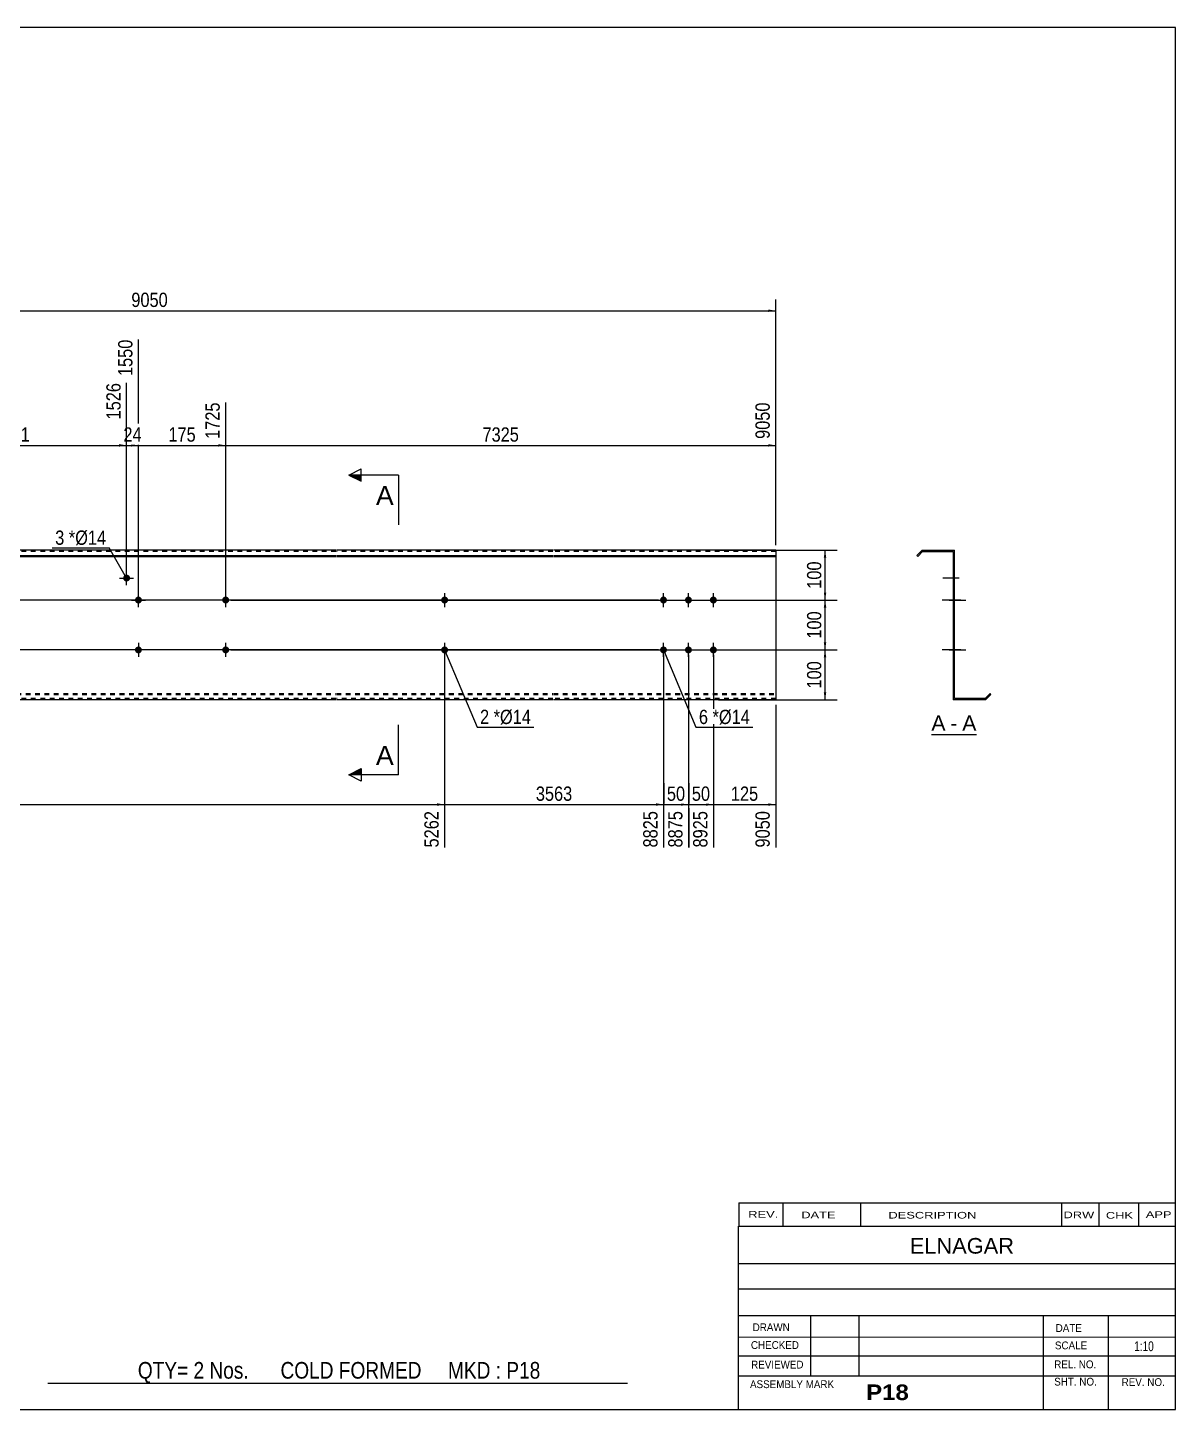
# Model space of a CAD drawing. Header units: millimetres. Extents: x -71 to 331, y -157 to 120.
# Drawn here: x 101.1 to 331.2, y -157.2 to 119.8 of the extents above; entities that cross this region are included whole.
import ezdxf

# ---------------------------------------------------------------- set-up
doc = ezdxf.new("R2010")
doc.units = ezdxf.units.MM
doc.linetypes.add('DXK_LINE_DOT1', pattern=[1.8814, 0.9407, -0.9407])
doc.styles.add('Arial', font='ARIAL.TTF', dxfattribs={"height": 0.2})
doc.styles.add('Arial Bold', font='ARIALBD.TTF', dxfattribs={"height": 0.2})
doc.styles.add('Arial Narrow', font='ARIALN.TTF', dxfattribs={"height": 0.2})

# ---------------------------------------------------------------- blocks, each defined once
blk = doc.blocks.new('Unknown-629276472-1864')
at = {"color": 5, "linetype": 'Continuous'}
for p, q in [((331.25, 119.75), (-68.75, 119.75)), ((-68.75, 119.75), (-68.75, -157.25)), ((331.25, -157.25), (331.25, 119.75)), ((-68.75, -157.25), (331.25, -157.25))]:
    blk.add_line(p, q, dxfattribs=at)
at = {"color": 174, "linetype": 'Continuous', "style": 'Arial'}
blk.add_text('Tekla structures', height=1.9102, rotation=90, dxfattribs=at).set_placement((-69.25, -156.75))
blk = doc.blocks.new('Unknown-629276472-12 - 1220')
at = {"color": 7, "linetype": 'Continuous'}
blk.add_line((282.32, -21.95), (291.35, -21.95), dxfattribs=at)
at = {"color": 0, "linetype": 'Continuous'}
blk.add_wipeout([(285.16, -21.2), (285.16, -18), (282.32, -18), (282.32, -21.2)], dxfattribs=at)
blk.add_wipeout([(287.55, -21.2), (287.55, -18), (286.12, -18), (286.12, -21.2)], dxfattribs=at)
at = {"color": 96, "linetype": 'Continuous', "style": 'Arial'}
blk.add_text('A', height=3.06, dxfattribs=at).set_placement((282.32, -21.2))
at = {"color": 0, "linetype": 'Continuous'}
blk.add_wipeout([(291.35, -21.2), (291.35, -18), (288.51, -18), (288.51, -21.2)], dxfattribs=at)
at = {"color": 96, "linetype": 'Continuous', "style": 'Arial'}
for s, p in [('A', (288.51, -21.2)), ('-', (286.12, -21.2))]:
    blk.add_text(s, height=3.06, dxfattribs=at).set_placement(p)
blk = doc.blocks.new('Bolt-629276472-1215 - 1201')
at = {"linetype": 'Continuous'}
for points in [[(1.8, -5, -1), (3.2, -5, -1)], [(140.12, -5, -1), (141.52, -5, -1)]]:
    blk.add_hatch(color=3, dxfattribs=at).paths.add_polyline_path(points)
at = {"color": 3, "linetype": 'Continuous'}
for p, q in [((3.9, -5), (1.1, -5)), ((2.5, -6.4), (2.5, -3.6)), ((142.22, -5), (139.42, -5)), ((140.82, -6.4), (140.82, -3.6))]:
    blk.add_line(p, q, dxfattribs=at)
blk = doc.blocks.new('Part-629276472-1204 - 1201')
at = {"color": 2, "linetype": 'Continuous'}
for p, q in [((0, -15), (0, 15)), ((44.46, 15), (0, 15)), ((0, 13.94), (44.46, 13.94)), ((98.76, 15), (44.56, 15)), ((44.56, 13.94), (98.76, 13.94)), ((162.92, 15), (98.86, 15)), ((98.86, 13.94), (162.92, 13.94)), ((206.42, 15), (163.02, 15)), ((163.02, 13.94), (206.42, 13.94)), ((251.11, 15), (206.52, 15)), ((206.52, 13.94), (251.11, 13.94)), ((251.11, 15), (251.11, -15)), ((0, 13.76), (44.46, 13.76)), ((44.56, 13.76), (98.76, 13.76)), ((98.86, 13.76), (162.92, 13.76)), ((163.02, 13.76), (206.42, 13.76)), ((206.52, 13.76), (251.11, 13.76)), ((44.46, -15), (0, -15)), ((98.76, -15), (44.56, -15)), ((162.92, -15), (98.86, -15)), ((206.42, -15), (163.02, -15)), ((251.11, -15), (206.52, -15))]:
    blk.add_line(p, q, dxfattribs=at)
at = {"color": 7, "linetype": 'DXK_LINE_DOT1'}
for p, q in [((44.46, 14.75), (0, 14.75)), ((98.76, 14.75), (44.56, 14.75)), ((162.92, 14.75), (98.86, 14.75)), ((206.42, 14.75), (163.02, 14.75)), ((251.11, 14.75), (206.52, 14.75)), ((0, -13.76), (44.46, -13.76)), ((44.56, -13.76), (98.76, -13.76)), ((98.86, -13.76), (162.92, -13.76)), ((163.02, -13.76), (206.42, -13.76)), ((206.52, -13.76), (251.11, -13.76)), ((0, -13.94), (44.46, -13.94)), ((44.46, -14.75), (0, -14.75)), ((44.56, -13.94), (98.76, -13.94)), ((98.76, -14.75), (44.56, -14.75)), ((98.86, -13.94), (162.92, -13.94)), ((162.92, -14.75), (98.86, -14.75)), ((163.02, -13.94), (206.42, -13.94)), ((206.42, -14.75), (163.02, -14.75)), ((206.52, -13.94), (251.11, -13.94)), ((251.11, -14.75), (206.52, -14.75))]:
    blk.add_line(p, q, dxfattribs=at)
blk = doc.blocks.new('Bolt-629276472-1205 - 1201')
at = {"linetype": 'Continuous'}
for points in [[(227.91, 5, -1), (229.31, 5, -1)], [(232.91, 5, -1), (234.31, 5, -1)], [(237.91, 5, -1), (239.31, 5, -1)], [(227.91, -5, -1), (229.31, -5, -1)], [(232.91, -5, -1), (234.31, -5, -1)], [(237.91, -5, -1), (239.31, -5, -1)]]:
    blk.add_hatch(color=3, dxfattribs=at).paths.add_polyline_path(points)
at = {"color": 3, "linetype": 'Continuous'}
for p, q in [((228.61, 3.6), (228.61, 6.4)), ((233.61, 3.6), (233.61, 6.4)), ((238.61, 3.6), (238.61, 6.4)), ((227.21, 5), (230.01, 5)), ((232.21, 5), (235.01, 5)), ((237.21, 5), (240.01, 5)), ((227.21, -5), (230.01, -5)), ((228.61, -6.4), (228.61, -3.6)), ((232.21, -5), (235.01, -5)), ((233.61, -6.4), (233.61, -3.6)), ((237.21, -5), (240.01, -5)), ((238.61, -6.4), (238.61, -3.6))]:
    blk.add_line(p, q, dxfattribs=at)
blk = doc.blocks.new('Bolt-629276472-1206 - 1201')
at = {"linetype": 'Continuous'}
for points in [[(185.42, 5, -1), (184.02, 5, -1)], [(185.42, -5, -1), (184.02, -5, -1)]]:
    blk.add_hatch(color=3, dxfattribs=at).paths.add_polyline_path(points)
at = {"color": 3, "linetype": 'Continuous'}
for p, q in [((184.72, 6.4), (184.72, 3.6)), ((186.12, 5), (183.32, 5)), ((186.12, -5), (183.32, -5)), ((184.72, -3.6), (184.72, -6.4))]:
    blk.add_line(p, q, dxfattribs=at)
blk = doc.blocks.new('Bolt-629276472-1211 - 1201')
at = {"linetype": 'Continuous'}
blk.add_hatch(color=3, dxfattribs=at).paths.add_polyline_path([(120.25, 9.4, -1), (121.65, 9.4, -1)])
at = {"color": 3, "linetype": 'Continuous'}
for p, q in [((119.55, 9.4), (122.35, 9.4)), ((120.95, 8), (120.95, 10.8))]:
    blk.add_line(p, q, dxfattribs=at)
blk = doc.blocks.new('Bolt-629276472-1212 - 1201')
at = {"linetype": 'Continuous'}
blk.add_hatch(color=3, dxfattribs=at).paths.add_polyline_path([(122.62, 5, -1), (124.02, 5, -1)])
at = {"color": 3, "linetype": 'Continuous'}
for p, q in [((123.32, 3.6), (123.32, 6.4)), ((121.92, 5), (124.72, 5))]:
    blk.add_line(p, q, dxfattribs=at)
blk = doc.blocks.new('Bolt-629276472-1213 - 1201')
at = {"linetype": 'Continuous'}
blk.add_hatch(color=3, dxfattribs=at).paths.add_polyline_path([(124.02, -5, -1), (122.62, -5, -1)])
at = {"color": 3, "linetype": 'Continuous'}
for p, q in [((124.72, -5), (121.92, -5)), ((123.32, -3.6), (123.32, -6.4))]:
    blk.add_line(p, q, dxfattribs=at)
blk = doc.blocks.new('Bolt-629276472-1214 - 1201')
at = {"linetype": 'Continuous'}
for points in [[(1.8, 5, -1), (3.2, 5, -1)], [(140.12, 5, -1), (141.52, 5, -1)]]:
    blk.add_hatch(color=3, dxfattribs=at).paths.add_polyline_path(points)
at = {"color": 3, "linetype": 'Continuous'}
for p, q in [((2.5, 3.6), (2.5, 6.4)), ((140.82, 3.6), (140.82, 6.4)), ((3.9, 5), (1.1, 5)), ((142.22, 5), (139.42, 5))]:
    blk.add_line(p, q, dxfattribs=at)
blk = doc.blocks.new('Bolt-629276472-1224 - 1220')
at = {"linetype": 'Continuous'}
for points in [[(286.71, 5.7), (286.71, 4.3), (286.96, 4.3), (286.96, 5.7)], [(286.71, 5.7), (286.71, 4.3), (286.96, 4.3), (286.96, 5.7)], [(286.71, 5.7), (286.71, 4.3), (286.96, 4.3), (286.96, 5.7)], [(286.71, -4.3), (286.71, -5.7), (286.96, -5.7), (286.96, -4.3)], [(286.71, -4.3), (286.71, -5.7), (286.96, -5.7), (286.96, -4.3)], [(286.71, -4.3), (286.71, -5.7), (286.96, -5.7), (286.96, -4.3)]]:
    blk.add_hatch(color=3, dxfattribs=at).paths.add_polyline_path(points)
at = {"color": 3, "linetype": 'Continuous'}
for p, q in [((286.96, 5.7), (286.71, 5.7)), ((286.96, 5.7), (286.71, 5.7)), ((286.96, 5.7), (286.71, 5.7)), ((288.26, 5), (284.46, 5)), ((288.26, 5), (284.46, 5)), ((288.26, 5), (284.46, 5)), ((286.96, 4.3), (286.71, 4.3)), ((286.96, 4.3), (286.71, 4.3)), ((286.96, 4.3), (286.71, 4.3)), ((288.26, -5), (284.46, -5)), ((288.26, -5), (284.46, -5)), ((288.26, -5), (284.46, -5)), ((286.96, -4.3), (286.71, -4.3)), ((286.96, -4.3), (286.71, -4.3)), ((286.96, -4.3), (286.71, -4.3)), ((286.96, -5.7), (286.71, -5.7)), ((286.96, -5.7), (286.71, -5.7)), ((286.96, -5.7), (286.71, -5.7))]:
    blk.add_line(p, q, dxfattribs=at)
blk = doc.blocks.new('Part-629276472-1221 - 1220')
at = {"color": 2, "linetype": 'Continuous'}
for p, q in [((280.46, 15), (279.4, 13.94)), ((279.4, 13.94), (279.58, 13.76)), ((279.58, 13.76), (280.56, 14.75)), ((280.46, 15), (286.96, 15)), ((280.56, 14.75), (286.71, 14.75)), ((286.71, 14.75), (286.71, -15)), ((286.96, -14.75), (286.96, 15)), ((294.09, -13.76), (293.11, -14.75)), ((294.27, -13.94), (294.09, -13.76)), ((293.21, -15), (286.71, -15)), ((293.11, -14.75), (286.96, -14.75)), ((293.21, -15), (294.27, -13.94))]:
    blk.add_line(p, q, dxfattribs=at)
blk = doc.blocks.new('Bolt-629276472-1222 - 1220')
at = {"linetype": 'Continuous'}
for points in [[(286.71, 5.7), (286.71, 4.3), (286.96, 4.3), (286.96, 5.7)], [(286.71, 5.7), (286.71, 4.3), (286.96, 4.3), (286.96, 5.7)], [(286.71, 5.7), (286.71, 4.3), (286.96, 4.3), (286.96, 5.7)], [(286.71, -4.3), (286.71, -5.7), (286.96, -5.7), (286.96, -4.3)], [(286.71, -4.3), (286.71, -5.7), (286.96, -5.7), (286.96, -4.3)], [(286.71, -4.3), (286.71, -5.7), (286.96, -5.7), (286.96, -4.3)]]:
    blk.add_hatch(color=3, dxfattribs=at).paths.add_polyline_path(points)
at = {"color": 3, "linetype": 'Continuous'}
for p, q in [((286.96, 5.7), (286.71, 5.7)), ((286.96, 5.7), (286.71, 5.7)), ((286.96, 5.7), (286.71, 5.7)), ((288.26, 5), (284.46, 5)), ((288.26, 5), (284.46, 5)), ((288.26, 5), (284.46, 5)), ((286.96, 4.3), (286.71, 4.3)), ((286.96, 4.3), (286.71, 4.3)), ((286.96, 4.3), (286.71, 4.3)), ((288.26, -5), (284.46, -5)), ((288.26, -5), (284.46, -5)), ((288.26, -5), (284.46, -5)), ((286.96, -4.3), (286.71, -4.3)), ((286.96, -4.3), (286.71, -4.3)), ((286.96, -4.3), (286.71, -4.3)), ((286.96, -5.7), (286.71, -5.7)), ((286.96, -5.7), (286.71, -5.7)), ((286.96, -5.7), (286.71, -5.7))]:
    blk.add_line(p, q, dxfattribs=at)
blk = doc.blocks.new('Bolt-629276472-1223 - 1220')
at = {"linetype": 'Continuous'}
for points in [[(286.96, 4.3), (286.96, 5.7), (286.71, 5.7), (286.71, 4.3)], [(286.96, -5.7), (286.96, -4.3), (286.71, -4.3), (286.71, -5.7)]]:
    blk.add_hatch(color=3, dxfattribs=at).paths.add_polyline_path(points)
at = {"color": 3, "linetype": 'Continuous'}
for p, q in [((286.96, 5.7), (286.71, 5.7)), ((286.96, 5), (284.71, 5)), ((286.96, 4.3), (286.71, 4.3)), ((286.96, -5), (284.71, -5)), ((286.96, -4.3), (286.71, -4.3)), ((286.96, -5.7), (286.71, -5.7))]:
    blk.add_line(p, q, dxfattribs=at)
blk = doc.blocks.new('Bolt-629276472-1225 - 1220')
at = {"linetype": 'Continuous'}
blk.add_hatch(color=3, dxfattribs=at).paths.add_polyline_path([(286.71, 10.1), (286.71, 8.7), (286.96, 8.7), (286.96, 10.1)])
at = {"color": 3, "linetype": 'Continuous'}
for p, q in [((287.91, 9.4), (284.61, 9.4)), ((286.96, 10.1), (286.71, 10.1)), ((286.96, 8.7), (286.71, 8.7))]:
    blk.add_line(p, q, dxfattribs=at)
blk = doc.blocks.new('Bolt-629276472-1226 - 1220')
at = {"linetype": 'Continuous'}
blk.add_hatch(color=3, dxfattribs=at).paths.add_polyline_path([(286.71, 5.7), (286.71, 4.3), (286.96, 4.3), (286.96, 5.7)])
at = {"color": 3, "linetype": 'Continuous'}
for p, q in [((286.96, 5.7), (286.71, 5.7)), ((287.91, 5), (284.61, 5)), ((286.96, 4.3), (286.71, 4.3))]:
    blk.add_line(p, q, dxfattribs=at)
blk = doc.blocks.new('Bolt-629276472-1227 - 1220')
at = {"linetype": 'Continuous'}
blk.add_hatch(color=3, dxfattribs=at).paths.add_polyline_path([(286.96, -5.7), (286.96, -4.3), (286.71, -4.3), (286.71, -5.7)])
at = {"color": 3, "linetype": 'Continuous'}
for p, q in [((286.96, -4.3), (286.71, -4.3)), ((287.76, -5), (286.71, -5)), ((286.96, -5.7), (286.71, -5.7))]:
    blk.add_line(p, q, dxfattribs=at)
blk = doc.blocks.new('Bolt-629276472-1228 - 1220')
at = {"linetype": 'Continuous'}
blk.add_hatch(color=3, dxfattribs=at).paths.add_polyline_path([(286.71, 10.1), (286.71, 8.7), (286.96, 8.7), (286.96, 10.1)])
at = {"color": 3, "linetype": 'Continuous'}
for p, q in [((287.91, 9.4), (284.61, 9.4)), ((286.96, 10.1), (286.71, 10.1)), ((286.96, 8.7), (286.71, 8.7))]:
    blk.add_line(p, q, dxfattribs=at)
blk = doc.blocks.new('Bolt-629276472-1229 - 1220')
at = {"linetype": 'Continuous'}
blk.add_hatch(color=3, dxfattribs=at).paths.add_polyline_path([(286.71, 5.7), (286.71, 4.3), (286.96, 4.3), (286.96, 5.7)])
at = {"color": 3, "linetype": 'Continuous'}
for p, q in [((286.96, 5.7), (286.71, 5.7)), ((287.91, 5), (284.61, 5)), ((286.96, 4.3), (286.71, 4.3))]:
    blk.add_line(p, q, dxfattribs=at)
blk = doc.blocks.new('Bolt-629276472-1230 - 1220')
at = {"linetype": 'Continuous'}
blk.add_hatch(color=3, dxfattribs=at).paths.add_polyline_path([(286.96, -5.7), (286.96, -4.3), (286.71, -4.3), (286.71, -5.7)])
at = {"color": 3, "linetype": 'Continuous'}
for p, q in [((286.96, -4.3), (286.71, -4.3)), ((287.76, -5), (286.71, -5)), ((286.96, -5.7), (286.71, -5.7))]:
    blk.add_line(p, q, dxfattribs=at)
blk = doc.blocks.new('Bolt-629276472-1231 - 1220')
at = {"linetype": 'Continuous'}
blk.add_hatch(color=3, dxfattribs=at).paths.add_polyline_path([(286.71, 5.7), (286.71, 4.3), (286.96, 4.3), (286.96, 5.7)])
blk.add_hatch(color=3, dxfattribs=at).paths.add_polyline_path([(286.71, 5.7), (286.71, 4.3), (286.96, 4.3), (286.96, 5.7)])
at = {"color": 3, "linetype": 'Continuous'}
for p, q in [((286.71, 5.7), (286.96, 5.7)), ((286.71, 5.7), (286.96, 5.7)), ((285.91, 5), (289.21, 5)), ((285.91, 5), (289.21, 5)), ((286.71, 4.3), (286.96, 4.3)), ((286.71, 4.3), (286.96, 4.3))]:
    blk.add_line(p, q, dxfattribs=at)
blk = doc.blocks.new('Bolt-629276472-1232 - 1220')
at = {"linetype": 'Continuous'}
blk.add_hatch(color=3, dxfattribs=at).paths.add_polyline_path([(286.71, -4.3), (286.71, -5.7), (286.96, -5.7), (286.96, -4.3)])
blk.add_hatch(color=3, dxfattribs=at).paths.add_polyline_path([(286.71, -4.3), (286.71, -5.7), (286.96, -5.7), (286.96, -4.3)])
at = {"color": 3, "linetype": 'Continuous'}
for p, q in [((285.91, -5), (289.21, -5)), ((285.91, -5), (289.21, -5)), ((286.71, -4.3), (286.96, -4.3)), ((286.71, -4.3), (286.96, -4.3)), ((286.71, -5.7), (286.96, -5.7)), ((286.71, -5.7), (286.96, -5.7))]:
    blk.add_line(p, q, dxfattribs=at)
blk = doc.blocks.new('StraightDimension-629276472-1334 - 1201')
at = {"linetype": 'Continuous'}
for points in [[(260.75, 13.5), (261, 15), (261.25, 13.5)], [(261.25, 6.5), (261, 5), (260.75, 6.5)]]:
    blk.add_hatch(color=7, dxfattribs=at).paths.add_polyline_path(points)
at = {"color": 7, "linetype": 'Continuous'}
for p, q in [((239.61, 15), (263.4, 15)), ((261, 5), (261, 15)), ((141.82, 5), (263.4, 5))]:
    blk.add_line(p, q, dxfattribs=at)
at = {"color": 0}
blk.add_wipeout([(260.85, 13.34), (256.65, 13.34), (256.65, 6.66), (260.85, 6.66)], dxfattribs=at)
at = {"color": 3, "style": 'Arial Narrow'}
blk.add_text('100', height=2.863, rotation=90.0002, dxfattribs=at).set_placement((260.25, 7.26))
blk = doc.blocks.new('StraightDimension-629276472-1295 - 1201')
at = {"linetype": 'Continuous'}
blk.add_hatch(color=7, dxfattribs=at).paths.add_polyline_path([(237.11, -35.75), (238.61, -36), (237.11, -36.25)])
at = {"color": 7, "linetype": 'Continuous'}
for p, q in [((233.61, -6), (233.61, -44.61)), ((238.61, -6), (238.61, -44.61)), ((233.61, -36), (238.61, -36))]:
    blk.add_line(p, q, dxfattribs=at)
at = {"color": 0}
blk.add_wipeout([(238.54, -35.85), (238.54, -31.65), (233.69, -31.65), (233.69, -35.85)], dxfattribs=at)
at = {"color": 3, "style": 'Arial Narrow'}
blk.add_text('50', height=2.863, dxfattribs=at).set_placement((234.29, -35.25))
at = {"color": 0, "linetype": 'Continuous'}
blk.add_wipeout([(238.01, -36.7), (233.81, -36.7), (233.81, -45.21), (238.01, -45.21)], dxfattribs=at)
at = {"color": 3, "linetype": 'Continuous', "style": 'Arial Narrow'}
blk.add_text('8925', height=2.863, rotation=90.0002, dxfattribs=at).set_placement((237.41, -44.61))
blk = doc.blocks.new('StraightDimension-629276472-1317 - 1201')
at = {"linetype": 'Continuous'}
for points in [[(-12.25, -6.5), (-12, -5), (-11.75, -6.5)], [(-11.75, -13.5), (-12, -15), (-12.25, -13.5)]]:
    blk.add_hatch(color=7, dxfattribs=at).paths.add_polyline_path(points)
at = {"color": 7, "linetype": 'Continuous'}
for p, q in [((227.61, -5), (-14.25, -5)), ((-12, -15), (-12, -5)), ((-1, -15), (-14.25, -15))]:
    blk.add_line(p, q, dxfattribs=at)
at = {"color": 0}
blk.add_wipeout([(-12.15, -6.66), (-16.35, -6.66), (-16.35, -13.34), (-12.15, -13.34)], dxfattribs=at)
at = {"color": 3, "style": 'Arial Narrow'}
blk.add_text('100', height=2.863, rotation=90.0002, dxfattribs=at).set_placement((-12.75, -12.74))
blk = doc.blocks.new('StraightDimension-629276472-1246 - 1201')
at = {"linetype": 'Continuous'}
blk.add_hatch(color=7, dxfattribs=at).paths.add_polyline_path([(139.32, 36.25), (140.82, 36), (139.32, 35.75)])
at = {"color": 7, "linetype": 'Continuous'}
for p, q in [((123.32, 6), (123.32, 57.21)), ((140.82, 6), (140.82, 44.61)), ((123.32, 36), (140.82, 36))]:
    blk.add_line(p, q, dxfattribs=at)
at = {"color": 0}
blk.add_wipeout([(135.41, 36.15), (135.41, 40.35), (128.73, 40.35), (128.73, 36.15)], dxfattribs=at)
at = {"color": 0, "linetype": 'Continuous'}
blk.add_wipeout([(140.22, 45.21), (136.02, 45.21), (136.02, 36.7), (140.22, 36.7)], dxfattribs=at)
at = {"color": 3, "linetype": 'Continuous', "style": 'Arial Narrow'}
blk.add_text('1725', height=2.863, rotation=90.0002, dxfattribs=at).set_placement((139.62, 37.3))
at = {"color": 3, "style": 'Arial Narrow'}
blk.add_text('175', height=2.863, dxfattribs=at).set_placement((129.33, 36.75))
blk = doc.blocks.new('StraightDimension-629276472-1245 - 1201')
at = {"linetype": 'Continuous'}
blk.add_hatch(color=7, dxfattribs=at).paths.add_polyline_path([(249.61, 36.25), (251.11, 36), (249.61, 35.75)])
at = {"color": 7, "linetype": 'Continuous'}
for p, q in [((140.82, 6), (140.82, 44.61)), ((251.11, 16), (251.11, 44.61)), ((140.82, 36), (251.11, 36))]:
    blk.add_line(p, q, dxfattribs=at)
at = {"color": 0, "linetype": 'Continuous'}
blk.add_wipeout([(250.51, 45.21), (246.31, 45.21), (246.31, 36.7), (250.51, 36.7)], dxfattribs=at)
at = {"color": 0}
blk.add_wipeout([(200.22, 36.15), (200.22, 40.35), (191.71, 40.35), (191.71, 36.15)], dxfattribs=at)
at = {"color": 3, "linetype": 'Continuous', "style": 'Arial Narrow'}
blk.add_text('9050', height=2.863, rotation=90.0002, dxfattribs=at).set_placement((249.91, 37.3))
at = {"color": 3, "style": 'Arial Narrow'}
blk.add_text('7325', height=2.863, dxfattribs=at).set_placement((192.31, 36.75))
blk = doc.blocks.new('StraightDimension-629276472-1296 - 1201')
at = {"linetype": 'Continuous'}
blk.add_hatch(color=7, dxfattribs=at).paths.add_polyline_path([(232.11, -35.75), (233.61, -36), (232.11, -36.25)])
at = {"color": 7, "linetype": 'Continuous'}
for p, q in [((228.61, -6), (228.61, -44.61)), ((233.61, -6), (233.61, -44.61)), ((228.61, -36), (233.61, -36))]:
    blk.add_line(p, q, dxfattribs=at)
at = {"color": 0}
blk.add_wipeout([(233.54, -35.85), (233.54, -31.65), (228.69, -31.65), (228.69, -35.85)], dxfattribs=at)
at = {"color": 3, "style": 'Arial Narrow'}
blk.add_text('50', height=2.863, dxfattribs=at).set_placement((229.29, -35.25))
at = {"color": 0, "linetype": 'Continuous'}
blk.add_wipeout([(233.01, -36.7), (228.81, -36.7), (228.81, -45.21), (233.01, -45.21)], dxfattribs=at)
at = {"color": 3, "linetype": 'Continuous', "style": 'Arial Narrow'}
blk.add_text('8875', height=2.863, rotation=90.0002, dxfattribs=at).set_placement((232.41, -44.61))
blk = doc.blocks.new('StraightDimension-629276472-1247 - 1201')
at = {"linetype": 'Continuous'}
blk.add_hatch(color=7, dxfattribs=at).paths.add_polyline_path([(121.82, 36.25), (123.32, 36), (121.82, 35.75)])
at = {"color": 7, "linetype": 'Continuous'}
for p, q in [((123.32, 6), (123.32, 57.21)), ((120.95, 10.4), (120.95, 48.51)), ((120.95, 36), (123.32, 36))]:
    blk.add_line(p, q, dxfattribs=at)
at = {"color": 0, "linetype": 'Continuous'}
blk.add_wipeout([(122.72, 57.81), (118.52, 57.81), (118.52, 49.3), (122.72, 49.3)], dxfattribs=at)
at = {"color": 0}
blk.add_wipeout([(124.57, 36.15), (124.57, 40.35), (119.71, 40.35), (119.71, 36.15)], dxfattribs=at)
at = {"color": 3, "linetype": 'Continuous', "style": 'Arial Narrow'}
blk.add_text('1550', height=2.863, rotation=90.0002, dxfattribs=at).set_placement((122.12, 49.9))
at = {"color": 3, "style": 'Arial Narrow'}
blk.add_text('24', height=2.863, dxfattribs=at).set_placement((120.31, 36.75))
blk = doc.blocks.new('StraightDimension-629276472-1248 - 1201')
at = {"linetype": 'Continuous'}
blk.add_hatch(color=7, dxfattribs=at).paths.add_polyline_path([(119.45, 36.25), (120.95, 36), (119.45, 35.75)])
at = {"color": 7, "linetype": 'Continuous'}
for p, q in [((120.95, 10.4), (120.95, 48.51)), ((76.66, 6), (76.66, 46.68)), ((76.66, 36), (120.95, 36))]:
    blk.add_line(p, q, dxfattribs=at)
at = {"color": 0, "linetype": 'Continuous'}
blk.add_wipeout([(120.35, 49.11), (116.15, 49.11), (116.15, 40.6), (120.35, 40.6)], dxfattribs=at)
at = {"color": 0}
blk.add_wipeout([(102.15, 36.15), (102.15, 40.35), (95.46, 40.35), (95.46, 36.15)], dxfattribs=at)
at = {"color": 3, "linetype": 'Continuous', "style": 'Arial Narrow'}
blk.add_text('1526', height=2.863, rotation=90.0002, dxfattribs=at).set_placement((119.75, 41.2))
at = {"color": 3, "style": 'Arial Narrow'}
blk.add_text('601', height=2.863, dxfattribs=at).set_placement((96.06, 36.75))
blk = doc.blocks.new('StraightDimension-629276472-1316 - 1201')
at = {"linetype": 'Continuous'}
for points in [[(-12.25, 3.5), (-12, 5), (-11.75, 3.5)], [(-11.75, -3.5), (-12, -5), (-12.25, -3.5)]]:
    blk.add_hatch(color=7, dxfattribs=at).paths.add_polyline_path(points)
at = {"color": 7, "linetype": 'Continuous'}
for p, q in [((227.61, 5), (-14.25, 5)), ((-12, -5), (-12, 5)), ((227.61, -5), (-14.25, -5))]:
    blk.add_line(p, q, dxfattribs=at)
at = {"color": 0}
blk.add_wipeout([(-12.15, 3.34), (-16.35, 3.34), (-16.35, -3.34), (-12.15, -3.34)], dxfattribs=at)
at = {"color": 3, "style": 'Arial Narrow'}
blk.add_text('100', height=2.863, rotation=90.0002, dxfattribs=at).set_placement((-12.75, -2.74))
blk = doc.blocks.new('StraightDimension-629276472-1315 - 1201')
at = {"linetype": 'Continuous'}
for points in [[(-12.25, 7.9), (-12, 9.4), (-11.75, 7.9)], [(-11.75, 6.5), (-12, 5), (-12.25, 6.5)]]:
    blk.add_hatch(color=7, dxfattribs=at).paths.add_polyline_path(points)
at = {"color": 7, "linetype": 'Continuous'}
for p, q in [((21.37, 9.4), (-14.25, 9.4)), ((-12, 5), (-12, 9.4)), ((227.61, 5), (-14.25, 5))]:
    blk.add_line(p, q, dxfattribs=at)
at = {"color": 0}
blk.add_wipeout([(-12.15, 9.63), (-16.35, 9.63), (-16.35, 4.77), (-12.15, 4.77)], dxfattribs=at)
at = {"color": 3, "style": 'Arial Narrow'}
blk.add_text('44', height=2.863, rotation=90.0002, dxfattribs=at).set_placement((-12.75, 5.37))
blk = doc.blocks.new('StraightDimension-629276472-1294 - 1201')
at = {"linetype": 'Continuous'}
blk.add_hatch(color=7, dxfattribs=at).paths.add_polyline_path([(249.61, -35.75), (251.11, -36), (249.61, -36.25)])
at = {"color": 7, "linetype": 'Continuous'}
for p, q in [((238.61, -6), (238.61, -44.61)), ((251.11, -16), (251.11, -44.61)), ((238.61, -36), (251.11, -36))]:
    blk.add_line(p, q, dxfattribs=at)
at = {"color": 0}
blk.add_wipeout([(248.21, -35.85), (248.21, -31.65), (241.52, -31.65), (241.52, -35.85)], dxfattribs=at)
at = {"color": 3, "style": 'Arial Narrow'}
blk.add_text('125', height=2.863, dxfattribs=at).set_placement((242.12, -35.25))
at = {"color": 0, "linetype": 'Continuous'}
blk.add_wipeout([(250.51, -36.7), (246.31, -36.7), (246.31, -45.21), (250.51, -45.21)], dxfattribs=at)
at = {"color": 3, "linetype": 'Continuous', "style": 'Arial Narrow'}
blk.add_text('9050', height=2.863, rotation=90.0002, dxfattribs=at).set_placement((249.91, -44.61))
blk = doc.blocks.new('StraightDimension-629276472-1297 - 1201')
at = {"linetype": 'Continuous'}
blk.add_hatch(color=7, dxfattribs=at).paths.add_polyline_path([(227.11, -35.75), (228.61, -36), (227.11, -36.25)])
at = {"color": 7, "linetype": 'Continuous'}
for p, q in [((184.72, -6), (184.72, -44.61)), ((228.61, -6), (228.61, -44.61)), ((184.72, -36), (228.61, -36))]:
    blk.add_line(p, q, dxfattribs=at)
at = {"color": 0}
blk.add_wipeout([(210.92, -35.85), (210.92, -31.65), (202.41, -31.65), (202.41, -35.85)], dxfattribs=at)
at = {"color": 0, "linetype": 'Continuous'}
blk.add_wipeout([(228.01, -36.7), (223.81, -36.7), (223.81, -45.21), (228.01, -45.21)], dxfattribs=at)
at = {"color": 3, "style": 'Arial Narrow'}
blk.add_text('3563', height=2.863, dxfattribs=at).set_placement((203.01, -35.25))
at = {"color": 3, "linetype": 'Continuous', "style": 'Arial Narrow'}
blk.add_text('8825', height=2.863, rotation=90.0002, dxfattribs=at).set_placement((227.41, -44.61))
blk = doc.blocks.new('StraightDimension-629276472-1298 - 1201')
at = {"linetype": 'Continuous'}
blk.add_hatch(color=7, dxfattribs=at).paths.add_polyline_path([(183.22, -35.75), (184.72, -36), (183.22, -36.25)])
at = {"color": 7, "linetype": 'Continuous'}
for p, q in [((184.72, -6), (184.72, -44.61)), ((0, -16), (0, -39.13)), ((0, -36), (184.72, -36))]:
    blk.add_line(p, q, dxfattribs=at)
at = {"color": 0}
blk.add_wipeout([(96.61, -35.85), (96.61, -31.65), (88.1, -31.65), (88.1, -35.85)], dxfattribs=at)
at = {"color": 0, "linetype": 'Continuous'}
for points in [[(-0.6, -36.7), (-4.8, -36.7), (-4.8, -39.73), (-0.6, -39.73)], [(184.12, -36.7), (179.92, -36.7), (179.92, -45.21), (184.12, -45.21)]]:
    blk.add_wipeout(points, dxfattribs=at)
at = {"color": 3, "style": 'Arial Narrow'}
blk.add_text('5262', height=2.863, dxfattribs=at).set_placement((88.7, -35.25))
at = {"color": 3, "linetype": 'Continuous', "style": 'Arial Narrow'}
for s, height, p in [('0', 2.86, (-1.2, -39.13)), ('5262', 2.863, (183.52, -44.61))]:
    blk.add_text(s, height=height, rotation=90.0002, dxfattribs=at).set_placement(p)
blk = doc.blocks.new('StraightDimension-629276472-1335 - 1201')
at = {"linetype": 'Continuous'}
for points in [[(260.75, 3.5), (261, 5), (261.25, 3.5)], [(261.25, -3.5), (261, -5), (260.75, -3.5)]]:
    blk.add_hatch(color=7, dxfattribs=at).paths.add_polyline_path(points)
at = {"color": 7, "linetype": 'Continuous'}
for p, q in [((141.82, 5), (263.4, 5)), ((261, -5), (261, 5)), ((141.82, -5), (263.4, -5))]:
    blk.add_line(p, q, dxfattribs=at)
at = {"color": 0}
blk.add_wipeout([(260.85, 3.34), (256.65, 3.34), (256.65, -3.34), (260.85, -3.34)], dxfattribs=at)
at = {"color": 3, "style": 'Arial Narrow'}
blk.add_text('100', height=2.863, rotation=90.0002, dxfattribs=at).set_placement((260.25, -2.74))
blk = doc.blocks.new('StraightDimension-629276472-1336 - 1201')
at = {"linetype": 'Continuous'}
for points in [[(260.75, -6.5), (261, -5), (261.25, -6.5)], [(261.25, -13.5), (261, -15), (260.75, -13.5)]]:
    blk.add_hatch(color=7, dxfattribs=at).paths.add_polyline_path(points)
at = {"color": 7, "linetype": 'Continuous'}
for p, q in [((141.82, -5), (263.4, -5)), ((261, -15), (261, -5)), ((239.61, -15), (263.4, -15))]:
    blk.add_line(p, q, dxfattribs=at)
at = {"color": 0}
blk.add_wipeout([(260.85, -6.66), (256.65, -6.66), (256.65, -13.34), (260.85, -13.34)], dxfattribs=at)
at = {"color": 3, "style": 'Arial Narrow'}
blk.add_text('100', height=2.863, rotation=90.0002, dxfattribs=at).set_placement((260.25, -12.74))
blk = doc.blocks.new('StraightDimension-629276472-1350 - 1201')
at = {"linetype": 'Continuous'}
for points in [[(1.5, 62.75), (0, 63), (1.5, 63.25)], [(249.61, 63.25), (251.11, 63), (249.61, 62.75)]]:
    blk.add_hatch(color=7, dxfattribs=at).paths.add_polyline_path(points)
at = {"color": 7, "linetype": 'Continuous'}
for p, q in [((0, 16), (0, 65.25)), ((251.11, 16), (251.11, 65.25)), ((0, 63), (251.11, 63))]:
    blk.add_line(p, q, dxfattribs=at)
at = {"color": 0}
blk.add_wipeout([(129.81, 63.15), (129.81, 67.35), (121.3, 67.35), (121.3, 63.15)], dxfattribs=at)
at = {"color": 3, "style": 'Arial Narrow'}
blk.add_text('9050', height=2.863, dxfattribs=at).set_placement((121.9, 63.75))
blk = doc.blocks.new('CBS_CALLOFF-629276472-1915')
at = {"color": 7, "linetype": 'Continuous'}
blk.add_line((105.13, -151.98), (221.36, -152), dxfattribs=at)
at = {"color": 3, "linetype": 'Continuous', "style": 'Arial Narrow'}
blk.add_text('QTY= 2 Nos.      COLD FORMED     MKD : P18', height=3.3405, dxfattribs=at).set_placement((123.2, -151.09))
blk = doc.blocks.new('CBS_NAME_BLOG-629276472-1916')
at = {"color": 7, "linetype": 'Continuous'}
for p, q in [((243.66, -120.5), (331.18, -120.5)), ((243.66, -157.21), (243.66, -120.5)), ((243.66, -128.04), (331.18, -128.04)), ((243.73, -133.09), (331.25, -133.09)), ((243.66, -138.46), (331.18, -138.46)), ((258.18, -150.57), (258.18, -138.47)), ((267.87, -150.54), (267.87, -138.47)), ((304.78, -157.21), (304.78, -138.48)), ((317.83, -157.21), (317.83, -138.47)), ((243.67, -142.76), (331.25, -142.74)), ((243.66, -146.51), (331.18, -146.51)), ((243.66, -150.55), (331.18, -150.55)), ((243.66, -157.25), (331.25, -157.25))]:
    blk.add_line(p, q, dxfattribs=at)
at = {"color": 3, "linetype": 'Continuous', "style": 'Arial'}
blk.add_text('ELNAGAR', height=3.133, dxfattribs=at).set_placement((277.98, -126.03))
at = {"color": 3, "linetype": 'Continuous'}
for s, height, style, width, p in [('DRAWN', 1.566, 'Arial', 0.9, (246.49, -141.57)), ('DATE', 1.566, 'Arial', 0.9, (307.25, -141.73)), ('CHECKED', 1.566, 'Arial', 0.9, (246.14, -145.14)), ('SCALE', 1.566, 'Arial', 0.9, (307.1, -145.21)), ('1:10', 1.957, 'Arial Narrow', 0.9, (322.99, -145.57)), ('REVIEWED', 1.566, 'Arial', 0.9, (246.18, -149.06)), ('REL. NO.', 1.566, 'Arial', 0.9, (306.96, -149.01)), ('ASSEMBLY MARK', 1.5663, 'Arial', 0.9, (245.96, -152.99)), ('P18', 3.131, 'Arial Bold', 1.1, (269.24, -155.39)), ('SHT. NO.', 1.566, 'Arial', 0.9, (306.96, -152.48)), ('REV. NO.', 1.566, 'Arial', 0.9, (320.48, -152.57))]:
    blk.add_text(s, height=height, dxfattribs=dict(at, style=style, width=width)).set_placement(p)
blk = doc.blocks.new('CBS_REVISION-629276472-1917')
at = {"color": 7, "linetype": 'Continuous'}
for p, q in [((243.74, -115.87), (331.24, -115.87)), ((243.74, -115.87), (243.74, -120.5)), ((252.54, -115.87), (252.54, -120.5)), ((268.13, -115.87), (268.13, -120.44)), ((308.39, -115.87), (308.39, -120.5)), ((315.93, -115.87), (315.93, -120.5)), ((323.88, -115.87), (323.88, -120.5)), ((243.74, -120.5), (331.24, -120.5))]:
    blk.add_line(p, q, dxfattribs=at)
at = {"color": 7, "style": 'Arial Narrow', "width": 1.7}
for s, height, p in [('REV.', 1.326, (245.6, -118.82)), ('DATE', 1.326, (256.23, -118.94)), ('DESCRIPTION', 1.3257, (273.71, -118.99)), ('DRW', 1.326, (308.82, -118.93)), ('CHK', 1.326, (317.31, -119.02)), ('APP', 1.326, (325.31, -118.87))]:
    blk.add_text(s, height=height, dxfattribs=at).set_placement(p)
blk = doc.blocks.new('MarkSet-629276472-1372 - 1201')
at = {"color": 0}
blk.add_wipeout([(108.46, 16.07), (108.46, 19.07), (106.63, 19.07), (106.63, 16.07)], dxfattribs=at)
blk.add_wipeout([(108.46, 16.07), (108.46, 19.07), (106.63, 19.07), (106.63, 16.07)], dxfattribs=at)
blk.add_wipeout([(110.64, 16.07), (110.64, 19.07), (109.36, 19.07), (109.36, 16.07)], dxfattribs=at)
blk.add_wipeout([(110.64, 16.07), (110.64, 19.07), (109.36, 19.07), (109.36, 16.07)], dxfattribs=at)
at = {"color": 3, "style": 'Arial Narrow'}
blk.add_text('3', height=2.86, dxfattribs=at).set_placement((106.63, 16.07))
at = {"color": 0}
blk.add_wipeout([(116.85, 16.07), (116.85, 19.07), (110.64, 19.07), (110.64, 16.07)], dxfattribs=at)
blk.add_wipeout([(116.85, 16.07), (116.85, 19.07), (110.64, 19.07), (110.64, 16.07)], dxfattribs=at)
at = {"color": 7, "linetype": 'Continuous'}
for p in [(106.03, 15.47), (120.95, 9.4)]:
    blk.add_line(p, (117.45, 15.47), dxfattribs=at)
at = {"color": 3, "style": 'Arial Narrow'}
for s, height, p in [('*', 2.86, (109.36, 16.07)), ('Ø14', 2.863, (110.64, 16.07))]:
    blk.add_text(s, height=height, dxfattribs=at).set_placement(p)
blk = doc.blocks.new('SectionMark-629276472-1243 - 1201')
at = {"linetype": 'Continuous'}
for points in [[(168, 30.05), (168, 28.8), (165.5, 30.05)], [(168, -28.8), (168, -30.05), (165.5, -30.05)]]:
    blk.add_hatch(color=30, dxfattribs=at).paths.add_polyline_path(points)
at = {"color": 30, "linetype": 'Continuous'}
for p, q in [((165.5, 30.05), (168, 31.3)), ((168, 28.8), (168, 31.3)), ((175.5, 30.05), (165.5, 30.05)), ((165.5, 30.05), (168, 28.8)), ((165.5, -30.05), (168, -28.8)), ((175.5, -30.05), (165.5, -30.05)), ((168, -31.3), (165.5, -30.05)), ((168, -28.8), (168, -31.3))]:
    blk.add_line(p, q, dxfattribs=at)
at = {"color": 0, "linetype": 'Continuous'}
for points in [[(174.5, 24.05), (174.5, 28.05), (170.95, 28.05), (170.95, 24.05)], [(174.5, -28.05), (174.5, -24.05), (170.95, -24.05), (170.95, -28.05)]]:
    blk.add_wipeout(points, dxfattribs=at)
at = {"color": 30, "linetype": 'Continuous'}
for p, q in [((175.5, 30.05), (175.5, 20.05)), ((175.5, -30.05), (175.5, -20.05))]:
    blk.add_line(p, q, dxfattribs=at)
at = {"color": 96, "linetype": 'Continuous', "style": 'Arial'}
for p in [(170.95, 24.05), (170.95, -28.05)]:
    blk.add_text('A', height=3.82, dxfattribs=at).set_placement(p)
blk = doc.blocks.new('Mark-629276472-1381 - 1201')
at = {"color": 0}
blk.add_wipeout([(237.54, -19.86), (237.54, -16.86), (235.71, -16.86), (235.71, -19.86)], dxfattribs=at)
blk.add_wipeout([(237.54, -19.86), (237.54, -16.86), (235.71, -16.86), (235.71, -19.86)], dxfattribs=at)
at = {"color": 7, "linetype": 'Continuous'}
blk.add_line((228.61, -5), (235.11, -20.46), dxfattribs=at)
at = {"color": 0}
blk.add_wipeout([(239.72, -19.86), (239.72, -16.86), (238.44, -16.86), (238.44, -19.86)], dxfattribs=at)
blk.add_wipeout([(239.72, -19.86), (239.72, -16.86), (238.44, -16.86), (238.44, -19.86)], dxfattribs=at)
at = {"color": 3, "style": 'Arial Narrow'}
blk.add_text('6', height=2.86, dxfattribs=at).set_placement((235.71, -19.86))
at = {"color": 0}
blk.add_wipeout([(245.93, -19.86), (245.93, -16.86), (239.72, -16.86), (239.72, -19.86)], dxfattribs=at)
blk.add_wipeout([(245.93, -19.86), (245.93, -16.86), (239.72, -16.86), (239.72, -19.86)], dxfattribs=at)
at = {"color": 7, "linetype": 'Continuous'}
blk.add_line((235.11, -20.46), (246.53, -20.46), dxfattribs=at)
at = {"color": 3, "style": 'Arial Narrow'}
for s, height, p in [('*', 2.86, (238.44, -19.86)), ('Ø14', 2.863, (239.72, -19.86))]:
    blk.add_text(s, height=height, dxfattribs=at).set_placement(p)
blk = doc.blocks.new('Mark-629276472-1382 - 1201')
at = {"color": 0}
blk.add_wipeout([(193.65, -19.86), (193.65, -16.86), (191.82, -16.86), (191.82, -19.86)], dxfattribs=at)
blk.add_wipeout([(193.65, -19.86), (193.65, -16.86), (191.82, -16.86), (191.82, -19.86)], dxfattribs=at)
at = {"color": 7, "linetype": 'Continuous'}
blk.add_line((184.72, -5), (191.22, -20.46), dxfattribs=at)
at = {"color": 0}
blk.add_wipeout([(195.82, -19.86), (195.82, -16.86), (194.55, -16.86), (194.55, -19.86)], dxfattribs=at)
blk.add_wipeout([(195.82, -19.86), (195.82, -16.86), (194.55, -16.86), (194.55, -19.86)], dxfattribs=at)
at = {"color": 3, "style": 'Arial Narrow'}
blk.add_text('2', height=2.86, dxfattribs=at).set_placement((191.82, -19.86))
at = {"color": 0}
blk.add_wipeout([(202.04, -19.86), (202.04, -16.86), (195.82, -16.86), (195.82, -19.86)], dxfattribs=at)
blk.add_wipeout([(202.04, -19.86), (202.04, -16.86), (195.82, -16.86), (195.82, -19.86)], dxfattribs=at)
at = {"color": 7, "linetype": 'Continuous'}
blk.add_line((191.22, -20.46), (202.64, -20.46), dxfattribs=at)
at = {"color": 3, "style": 'Arial Narrow'}
for s, height, p in [('*', 2.86, (194.55, -19.86)), ('Ø14', 2.863, (195.82, -19.86))]:
    blk.add_text(s, height=height, dxfattribs=at).set_placement(p)

msp = doc.modelspace()

# ---------------------------------------------------------------- block references
for name in ['Unknown-629276472-1864', 'Part-629276472-1204 - 1201', 'Part-629276472-1221 - 1220', 'Bolt-629276472-1211 - 1201', 'Bolt-629276472-1225 - 1220', 'Bolt-629276472-1228 - 1220', 'Bolt-629276472-1214 - 1201', 'Bolt-629276472-1212 - 1201', 'Bolt-629276472-1206 - 1201', 'Bolt-629276472-1205 - 1201', 'Bolt-629276472-1224 - 1220', 'Bolt-629276472-1222 - 1220', 'Bolt-629276472-1226 - 1220', 'Bolt-629276472-1229 - 1220', 'Bolt-629276472-1223 - 1220', 'Bolt-629276472-1231 - 1220', 'Bolt-629276472-1215 - 1201', 'Bolt-629276472-1213 - 1201', 'Bolt-629276472-1232 - 1220', 'Bolt-629276472-1227 - 1220', 'Bolt-629276472-1230 - 1220', 'CBS_REVISION-629276472-1917', 'CBS_NAME_BLOG-629276472-1916', 'CBS_CALLOFF-629276472-1915']:
    msp.add_blockref(name, (0, 0))

# ---------------------------------------------------------------- next in the draw order: block references
for name in ['StraightDimension-629276472-1334 - 1201', 'StraightDimension-629276472-1317 - 1201', 'StraightDimension-629276472-1295 - 1201', 'Unknown-629276472-12 - 1220']:
    msp.add_blockref(name, (0, 0))

# ---------------------------------------------------------------- next in the draw order: block references
for name in ['StraightDimension-629276472-1246 - 1201', 'StraightDimension-629276472-1296 - 1201', 'StraightDimension-629276472-1294 - 1201']:
    msp.add_blockref(name, (0, 0))

# ---------------------------------------------------------------- next in the draw order: block references
for name in ['StraightDimension-629276472-1247 - 1201', 'StraightDimension-629276472-1245 - 1201']:
    msp.add_blockref(name, (0, 0))

# ---------------------------------------------------------------- next in the draw order: block references
msp.add_blockref('StraightDimension-629276472-1248 - 1201', (0, 0))

# ---------------------------------------------------------------- next in the draw order: block references
for name in ['StraightDimension-629276472-1350 - 1201', 'StraightDimension-629276472-1316 - 1201']:
    msp.add_blockref(name, (0, 0))

# ---------------------------------------------------------------- next in the draw order: block references
for name in ['StraightDimension-629276472-1315 - 1201', 'StraightDimension-629276472-1297 - 1201']:
    msp.add_blockref(name, (0, 0))

# ---------------------------------------------------------------- next in the draw order: block references
for name in ['MarkSet-629276472-1372 - 1201', 'StraightDimension-629276472-1298 - 1201']:
    msp.add_blockref(name, (0, 0))

# ---------------------------------------------------------------- next in the draw order: block references
msp.add_blockref('StraightDimension-629276472-1335 - 1201', (0, 0))

# ---------------------------------------------------------------- next in the draw order: block references
msp.add_blockref('StraightDimension-629276472-1336 - 1201', (0, 0))

# ---------------------------------------------------------------- next in the draw order: block references
for name in ['SectionMark-629276472-1243 - 1201', 'Mark-629276472-1382 - 1201', 'Mark-629276472-1381 - 1201']:
    msp.add_blockref(name, (0, 0))

doc.saveas('drawing.dxf')
